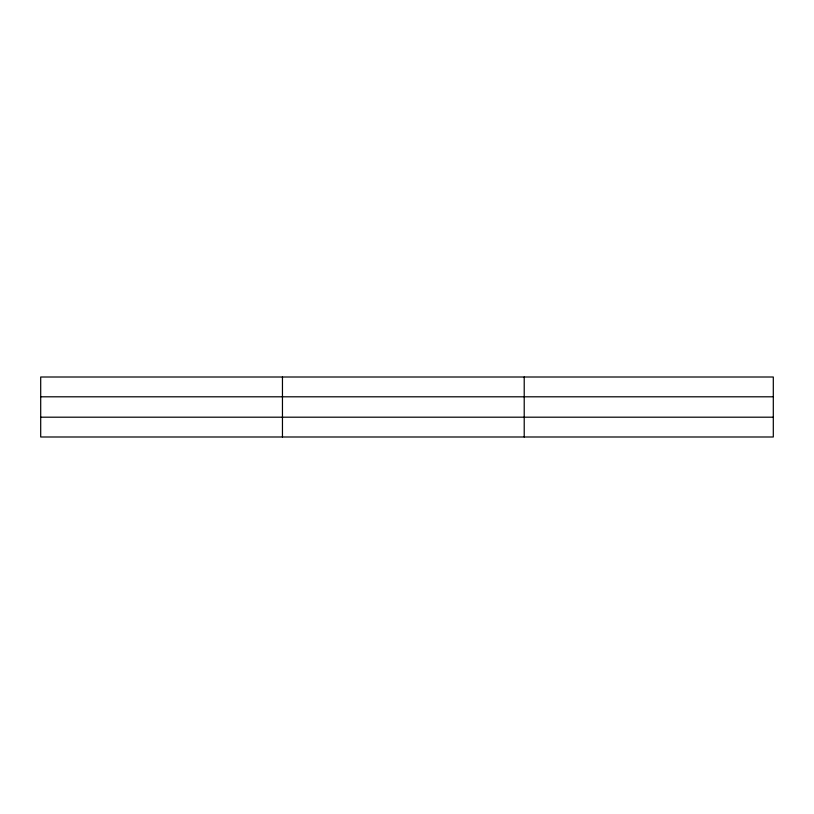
<?xml version="1.0" encoding="UTF-8"?>
<svg xmlns="http://www.w3.org/2000/svg" width="814" height="814" viewBox="0 0 814 814"><rect width="100%" height="100%" fill="white"/><g stroke="black" fill="none" stroke-linecap="round" stroke-linejoin="round"><path stroke-width="1.22" d="M282.458 377.004L282.458 436.996M524.216 377.004L524.216 436.996M773.3 396.805L773.3 377.004L40.7 377.004L40.7 436.996L773.3 436.996L773.3 396.805L40.7 396.805M40.7 417.195L773.3 417.195"/></g></svg>
